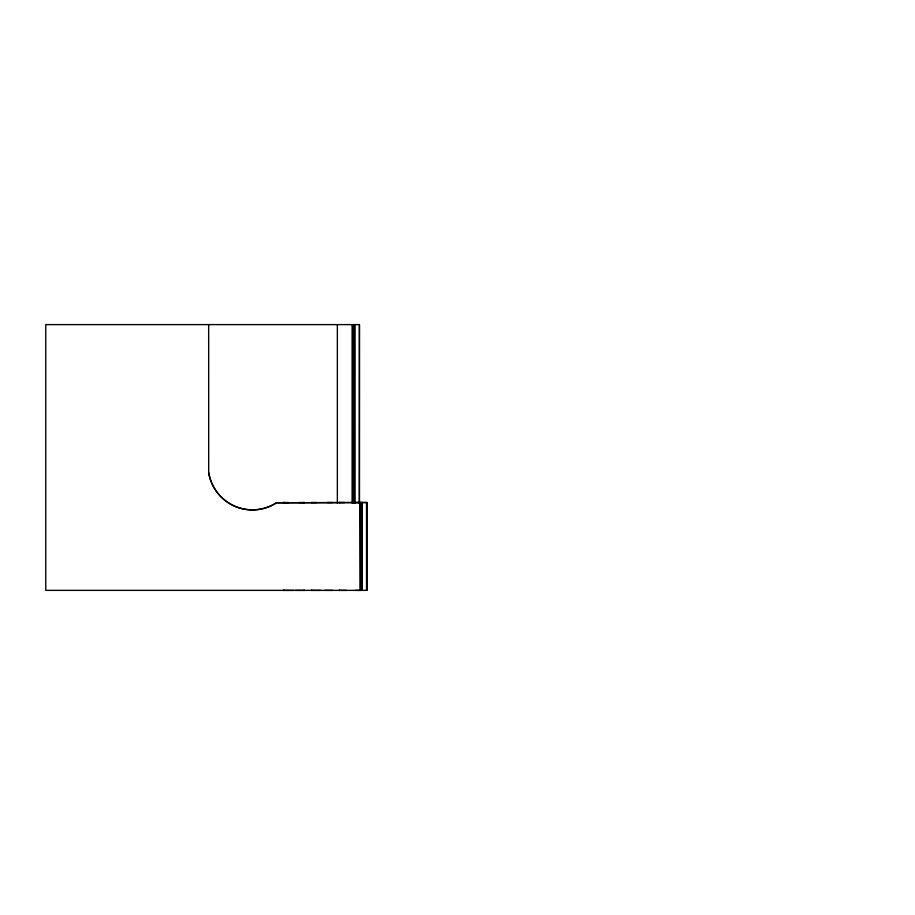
<?xml version="1.0" encoding="UTF-8"?>
<svg xmlns="http://www.w3.org/2000/svg" width="915" height="915" viewBox="0 0 915 915"><rect width="100%" height="100%" fill="white"/><g stroke="black" fill="none" stroke-linecap="round" stroke-linejoin="round"><path stroke-width="1.37" d="M360.258 502.518L360.041 590.381M361.219 590.369L361.219 502.518M361.402 590.369L361.402 502.518M362.134 590.369L362.134 502.518M362.317 590.369L362.317 502.518M359.481 503.216L359.469 324.608L45.761 324.608L45.75 590.369L366.812 590.369L366.789 502.518M208.666 324.608L208.7 472.54A44.297 44.297 0 0 0 276.57 502.758L366.812 502.518L366.869 590.369M276.57 502.758L366.812 502.518M283.01 502.495L284.21 502.495M338.95 502.518L339.751 502.518M282.975 590.381L284.188 590.369M339.03 590.381L339.728 590.381M311.054 502.507L316.853 502.518M332.717 502.518L326.907 502.507M360.762 502.518L355.352 502.518M311.02 590.381L311.992 590.369M332.683 590.381L324.722 590.369M360.739 590.381L355.329 590.381M304.581 502.507L298.793 502.495M304.421 502.507L303.769 502.507M360.064 502.529L360.613 590.381M304.558 590.381L295.465 590.369M304.398 590.381L303.746 590.381M293.932 590.392L283.33 590.381M320.696 590.381L311.329 590.381M346.568 590.381L339.213 590.381M288.923 502.507L283.192 502.507M344.463 502.518L339.236 502.518M366.515 502.518L366.515 590.369M359.401 324.608L359.332 503.216M354.757 324.608L354.757 503.216M354.574 324.608L354.574 503.216M354.391 324.608L354.391 503.216M354.208 324.608L354.208 503.216M354.025 324.608L354.025 503.216M353.831 324.608L353.831 503.216M353.076 324.608L353.076 503.216M352.881 324.608L352.881 503.216M352.492 324.608L352.492 503.216M352.298 324.608L352.298 503.216M337.349 324.608L337.349 503.216M276.524 502.678A44.469 44.286 -90 0 1 208.654 472.552"/></g></svg>
